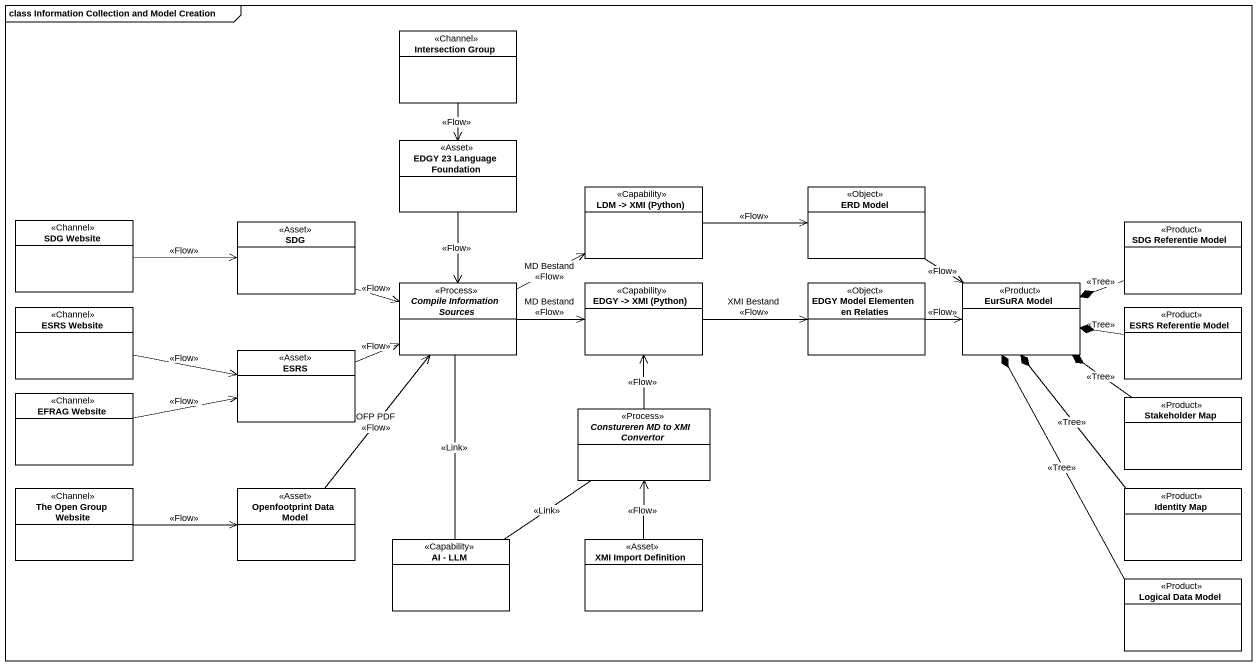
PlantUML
@startuml
mainframe class Information Collection and Model Creation
hide circle
hide empty members
class "Intersection Group" as Intersection_Group <<Channel>>
class "EDGY 23 Language Foundation" as EDGY_23_Language_Foundation <<Asset>>
class "LDM -> XMI (Python)" as LDM_XMI_Python <<Capability>>
class "ERD Model" as ERD_Model <<Object>>
class "SDG Website" as SDG_Website <<Channel>>
class SDG <<Asset>>
class "SDG Referentie Model" as SDG_Referentie_Model <<Product>>
class "ESRS Website" as ESRS_Website <<Channel>>
interface "Compile Information Sources" as Compile_Information_Sources <<Process>>
class "EDGY -> XMI (Python)" as EDGY_XMI_Python <<Capability>>
class "EDGY Model Elementen en Relaties" as EDGY_Model_Elementen_en <<Object>>
class "EurSuRA Model" as EurSuRA_Model <<Product>>
class "ESRS Referentie Model" as ESRS_Referentie_Model <<Product>>
class ESRS <<Asset>>
class "EFRAG Website" as EFRAG_Website <<Channel>>
interface "Constureren MD to XMI Convertor" as Constureren_MD_to_XMI <<Process>>
class "Stakeholder Map" as Stakeholder_Map <<Product>>
class "The Open Group Website" as The_Open_Group_Website <<Channel>>
class "Openfootprint Data Model" as Openfootprint_Data_Model <<Asset>>
class "Identity Map" as Identity_Map <<Product>>
class "AI - LLM" as AI_LLM <<Capability>>
class "XMI Import Definition" as XMI_Import_Definition <<Asset>>
class "Logical Data Model" as Logical_Data_Model <<Product>>
Intersection_Group --> EDGY_23_Language_Foundation : <<Flow>>
EDGY_23_Language_Foundation --> Compile_Information_Sources : <<Flow>>
LDM_XMI_Python -right-> ERD_Model : <<Flow>>
ERD_Model --> EurSuRA_Model : <<Flow>>
SDG_Website -right-> SDG : <<Flow>>
SDG -right-> Compile_Information_Sources : <<Flow>>
ESRS_Website -right-> ESRS : <<Flow>>
Compile_Information_Sources -right-> LDM_XMI_Python : MD Bestand\n<<Flow>>
Compile_Information_Sources -right-> EDGY_XMI_Python : MD Bestand\n<<Flow>>
EDGY_XMI_Python -right-> EDGY_Model_Elementen_en : XMI Bestand\n<<Flow>>
EDGY_Model_Elementen_en -right-> EurSuRA_Model : <<Flow>>
EurSuRA_Model *-right- SDG_Referentie_Model : <<Tree>>
EurSuRA_Model *-right- ESRS_Referentie_Model : <<Tree>>
EurSuRA_Model *-- Stakeholder_Map : <<Tree>>
EurSuRA_Model *-- Identity_Map : <<Tree>>
EurSuRA_Model *-- Logical_Data_Model : <<Tree>>
ESRS -right-> Compile_Information_Sources : <<Flow>>
EFRAG_Website -right-> ESRS : <<Flow>>
Constureren_MD_to_XMI -up-> EDGY_XMI_Python : <<Flow>>
The_Open_Group_Website -right-> Openfootprint_Data_Model : <<Flow>>
Openfootprint_Data_Model -up-> Compile_Information_Sources : OFP PDF\n<<Flow>>
AI_LLM -up- Compile_Information_Sources : <<Link>>
AI_LLM -up- Constureren_MD_to_XMI : <<Link>>
XMI_Import_Definition -up-> Constureren_MD_to_XMI : <<Flow>>
@enduml
